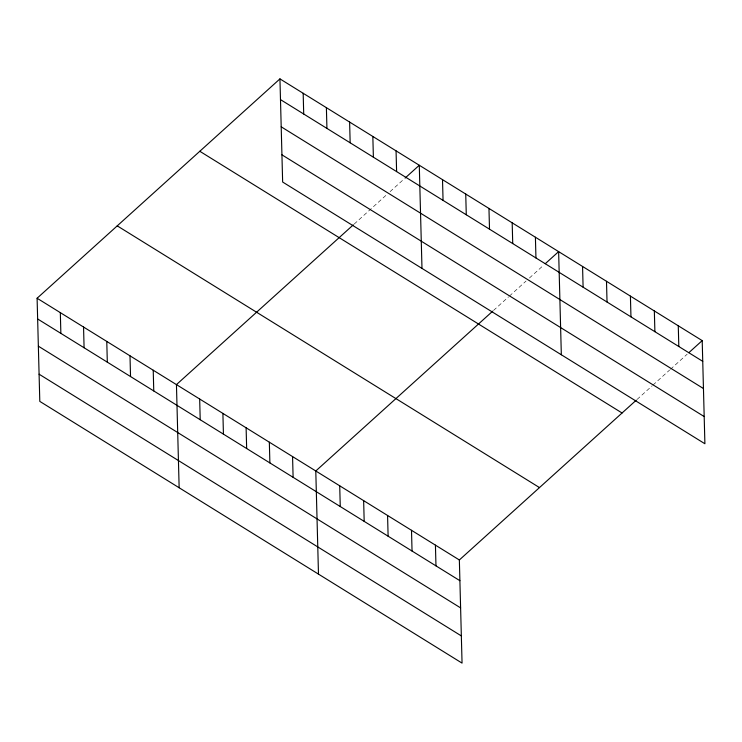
<?xml version="1.0" encoding="UTF-8"?>
<svg xmlns="http://www.w3.org/2000/svg" width="742" height="742" viewBox="0 0 742 742"><rect width="100%" height="100%" fill="white"/><g stroke="black" fill="none" stroke-linecap="round" stroke-linejoin="round"><path stroke-width="0.56" stroke-dasharray="3.71 2.78" d="M354.175 224.075L386.73 194.664M390.069 191.649L404.26 178.831M493.523 310.444L508.548 296.865M509.383 296.114L526.078 281.032M529.417 278.018L543.608 265.2M637.09 399.428L652.116 385.859M652.951 385.098L669.646 370.017M670.48 369.266L687.175 354.184"/><path stroke-width="1.11" d="M636.256 400.179L459.354 559.969L462.053 663.116L39.799 401.385L37.1 298.247L279.947 78.884L702.201 340.615L704.9 443.753L282.646 182.031L279.947 78.884M353.34 224.826L176.448 384.616L179.147 487.754M405.095 178.08L419.286 165.253L421.985 268.4M492.688 311.195L315.786 470.985L318.485 574.122M545.277 263.688L558.633 251.621L561.332 354.769M688.845 352.682L702.201 340.615M280.485 99.614L702.739 361.345M281.199 126.808L703.453 388.539M281.932 154.828L704.186 416.559M199.802 151.275L622.065 412.997M117.236 225.856L539.49 487.587M37.1 298.247L459.354 559.969M37.647 318.977L459.901 580.698M38.352 346.171L460.615 607.893M39.085 374.191L461.348 635.913M678.271 325.784L678.819 346.505M654.342 310.954L654.889 331.674M630.412 296.123L630.96 316.843M606.492 281.292L607.03 302.013M582.563 266.461L583.101 287.182M535.409 237.227L535.947 257.956M512.184 222.832L512.731 243.562M488.959 208.437L489.507 229.167M465.735 194.042L466.282 214.772M442.51 179.647L443.057 200.377M435.424 545.138L435.971 565.868M411.504 530.307L412.042 551.037M396.061 150.858L396.608 171.588M387.574 515.477L388.112 536.206M372.836 136.463L373.384 157.193M363.645 500.646L364.183 521.376M349.612 122.068L350.159 142.798M339.715 485.815L340.263 506.545M326.387 107.673L326.934 128.403M303.172 93.279L303.71 114.008M292.561 456.59L293.109 477.319M269.337 442.195L269.884 462.925M246.112 427.8L246.659 448.53M222.897 413.405L223.435 434.135M199.672 399.01L200.21 419.74M153.223 370.221L153.761 390.951M129.998 355.826L130.536 376.556M106.774 341.431L107.312 362.161M83.549 327.036L84.087 347.766M60.325 312.642L60.863 333.371"/></g></svg>
